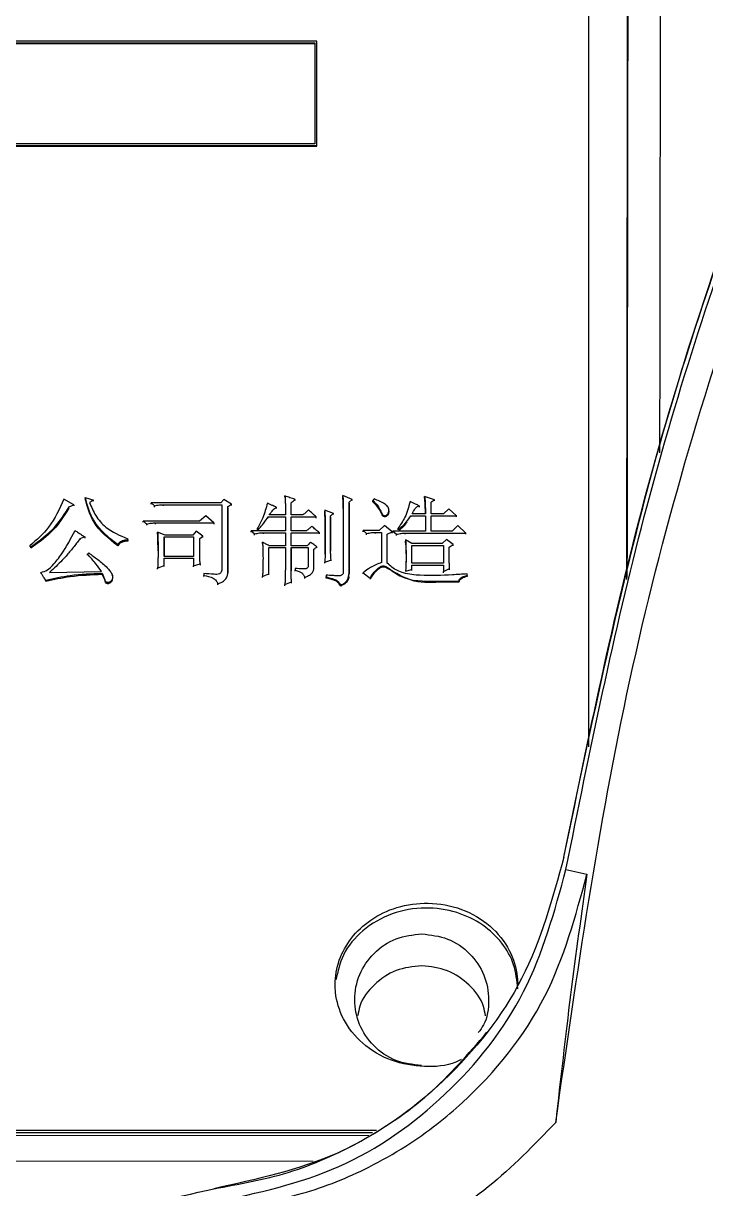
# Model space of a CAD drawing. Header units: millimetres. Extents: x 2180 to 4616, y 795 to 2518.
# Drawn here: x 2660.95 to 2677.77, y 2219.87 to 2248.6 of the extents above; entities that cross this region are included whole.
import ezdxf

# ---------------------------------------------------------------- set-up
doc = ezdxf.new("R2010")
doc.units = ezdxf.units.MM

msp = doc.modelspace()

# ---------------------------------------------------------------- linework, layer by layer
at = {"color": 7, "linetype": 'Continuous', "lineweight": 25}
for p, q in [((2668.184, 2248.164), (2646.051, 2248.164)), ((2646.101, 2248.124), (2668.134, 2248.124)), ((2646.101, 2248.101), (2668.134, 2248.101)), ((2668.134, 2248.124), (2668.134, 2248.101)), ((2668.184, 2248.142), (2668.184, 2248.164)), ((2668.184, 2245.572), (2668.184, 2248.142)), ((2646.051, 2245.592), (2668.184, 2245.592)), ((2646.051, 2245.571), (2668.184, 2245.572)), ((2668.134, 2245.634), (2646.101, 2245.634)), ((2668.184, 2245.572), (2668.184, 2245.592)), ((2662.194, 2236.733), (2661.945, 2236.873)), ((2662.475, 2236.911), (2662.475, 2236.881)), ((2665.893, 2236.864), (2665.818, 2236.78)), ((2666.077, 2236.743), (2665.893, 2236.864)), ((2667.397, 2236.918), (2667.397, 2236.948)), ((2667.646, 2236.834), (2667.646, 2236.864)), ((2669.052, 2236.864), (2668.825, 2236.958)), ((2668.825, 2236.928), (2668.825, 2236.958)), ((2668.976, 2236.799), (2669.052, 2236.864)), ((2669.052, 2236.834), (2669.052, 2236.864)), ((2669.593, 2236.874), (2669.561, 2236.836)), ((2671.086, 2236.855), (2670.837, 2236.939)), ((2670.837, 2236.909), (2670.837, 2236.939)), ((2662.075, 2236.648), (2662.075, 2236.677)), ((2662.194, 2236.733), (2662.194, 2236.704)), ((2662.681, 2236.816), (2662.681, 2236.845)), ((2664.098, 2236.78), (2664.184, 2236.705)), ((2665.818, 2236.78), (2664.098, 2236.78)), ((2664.098, 2236.75), (2664.098, 2236.78)), ((2664.184, 2236.676), (2664.184, 2236.705)), ((2664.401, 2236.733), (2665.839, 2236.733)), ((2664.401, 2236.704), (2664.401, 2236.733)), ((2665.839, 2236.733), (2665.839, 2235.12)), ((2665.991, 2235.073), (2665.991, 2236.687)), ((2665.991, 2236.657), (2665.991, 2236.687)), ((2665.991, 2236.657), (2665.991, 2235.046)), ((2666.077, 2236.713), (2666.077, 2236.743)), ((2667.192, 2236.638), (2667.192, 2236.668)), ((2667.408, 2236.621), (2667.408, 2236.481)), ((2667.408, 2236.621), (2667.408, 2236.592)), ((2667.549, 2236.481), (2667.549, 2236.78)), ((2667.549, 2236.75), (2667.549, 2236.78)), ((2668.598, 2236.518), (2668.381, 2236.602)), ((2668.381, 2236.602), (2668.381, 2236.573)), ((2668.836, 2236.668), (2668.836, 2235.083)), ((2668.836, 2236.668), (2668.836, 2236.639)), ((2668.976, 2235.045), (2668.976, 2236.799)), ((2668.976, 2236.769), (2668.976, 2236.799)), ((2668.976, 2236.769), (2668.976, 2235.018)), ((2669.561, 2236.806), (2669.561, 2236.836)), ((2669.96, 2236.604), (2669.96, 2236.613)), ((2669.96, 2236.584), (2669.96, 2236.595)), ((2670.707, 2236.705), (2670.707, 2236.676)), ((2670.999, 2236.509), (2670.999, 2236.799)), ((2670.999, 2236.769), (2670.999, 2236.799)), ((2671.086, 2236.825), (2671.086, 2236.855)), ((2671.432, 2236.631), (2671.302, 2236.509)), ((2671.627, 2236.462), (2671.432, 2236.631)), ((2665.288, 2236.331), (2663.903, 2236.331)), ((2663.903, 2236.302), (2663.903, 2236.331)), ((2665.45, 2236.462), (2665.288, 2236.331)), ((2665.645, 2236.284), (2665.45, 2236.462)), ((2666.986, 2236.434), (2667.408, 2236.434)), ((2667.408, 2236.481), (2667.008, 2236.481)), ((2667.408, 2236.434), (2667.408, 2236.088)), ((2667.841, 2236.481), (2667.549, 2236.481)), ((2667.549, 2236.434), (2668.165, 2236.434)), ((2667.549, 2236.088), (2667.549, 2236.434)), ((2667.549, 2236.405), (2667.549, 2236.434)), ((2668.165, 2236.405), (2668.165, 2236.434)), ((2668.522, 2235.59), (2668.522, 2236.462)), ((2668.522, 2236.433), (2668.522, 2236.462)), ((2668.522, 2236.433), (2668.522, 2235.59)), ((2668.598, 2236.489), (2668.598, 2236.518)), ((2670.502, 2236.462), (2670.859, 2236.462)), ((2670.502, 2236.433), (2670.502, 2236.462)), ((2670.859, 2236.509), (2670.534, 2236.509)), ((2670.859, 2236.462), (2670.859, 2236.078)), ((2671.302, 2236.509), (2670.999, 2236.509)), ((2670.999, 2236.462), (2671.627, 2236.462)), ((2670.999, 2236.078), (2670.999, 2236.462)), ((2670.999, 2236.433), (2670.999, 2236.462)), ((2671.627, 2236.433), (2671.627, 2236.462)), ((2663.99, 2236.227), (2663.99, 2236.256)), ((2664.206, 2236.284), (2665.645, 2236.284)), ((2664.206, 2236.255), (2664.206, 2236.284)), ((2664.444, 2235.984), (2664.26, 2236.059)), ((2664.26, 2236.031), (2664.26, 2236.059)), ((2665.212, 2236.078), (2665.125, 2235.984)), ((2665.374, 2235.956), (2665.212, 2236.078)), ((2665.645, 2236.284), (2665.645, 2236.255)), ((2667.408, 2236.088), (2666.564, 2236.088)), ((2666.564, 2236.059), (2666.564, 2236.088)), ((2666.651, 2235.984), (2666.651, 2236.013)), ((2666.716, 2236.144), (2666.748, 2236.125)), ((2666.716, 2236.144), (2666.716, 2236.115)), ((2666.748, 2236.097), (2666.748, 2236.125)), ((2666.867, 2236.041), (2667.408, 2236.041)), ((2666.867, 2236.012), (2666.867, 2236.041)), ((2667.408, 2236.041), (2667.408, 2235.722)), ((2667.927, 2236.088), (2667.549, 2236.088)), ((2667.549, 2236.041), (2668.252, 2236.041)), ((2667.549, 2235.722), (2667.549, 2236.041)), ((2667.549, 2236.012), (2667.549, 2236.041)), ((2668.252, 2236.012), (2668.252, 2236.041)), ((2669.323, 2236.097), (2669.409, 2236.022)), ((2669.723, 2236.097), (2669.323, 2236.097)), ((2669.409, 2235.994), (2669.409, 2236.022)), ((2669.625, 2236.05), (2669.777, 2236.05)), ((2669.625, 2236.022), (2669.625, 2236.05)), ((2669.853, 2236.219), (2669.723, 2236.097)), ((2669.777, 2236.05), (2669.777, 2235.309)), ((2670.037, 2236.06), (2669.853, 2236.219)), ((2669.918, 2236.003), (2670.037, 2236.06)), ((2669.918, 2235.29), (2669.918, 2236.003)), ((2669.918, 2235.975), (2669.918, 2236.003)), ((2670.037, 2236.031), (2670.037, 2236.06)), ((2670.058, 2236.078), (2670.145, 2236.003)), ((2670.859, 2236.078), (2670.058, 2236.078)), ((2670.058, 2236.05), (2670.058, 2236.078)), ((2670.145, 2235.975), (2670.145, 2236.003)), ((2670.177, 2236.144), (2670.22, 2236.134)), ((2670.177, 2236.144), (2670.177, 2236.115)), ((2670.22, 2236.106), (2670.22, 2236.134)), ((2670.361, 2236.031), (2671.854, 2236.031)), ((2670.361, 2236.003), (2670.361, 2236.031)), ((2671.519, 2236.078), (2670.999, 2236.078)), ((2671.659, 2236.219), (2671.519, 2236.078)), ((2671.854, 2236.031), (2671.659, 2236.219)), ((2671.854, 2236.003), (2671.854, 2236.031)), ((2661.112, 2235.722), (2661.134, 2235.694)), ((2662.464, 2235.938), (2662.345, 2235.891)), ((2662.345, 2235.891), (2662.345, 2235.863)), ((2662.464, 2235.938), (2662.464, 2235.909)), ((2663.276, 2235.75), (2663.276, 2235.722)), ((2663.525, 2235.863), (2663.525, 2235.891)), ((2663.525, 2235.863), (2663.525, 2235.891)), ((2663.525, 2235.863), (2663.525, 2235.834)), ((2664.422, 2235.938), (2665.147, 2235.938)), ((2664.422, 2235.459), (2664.422, 2235.938)), ((2664.422, 2235.909), (2664.422, 2235.938)), ((2664.422, 2235.909), (2664.422, 2235.459)), ((2665.125, 2235.984), (2664.444, 2235.984)), ((2665.147, 2235.938), (2665.147, 2235.459)), ((2665.299, 2235.9), (2665.374, 2235.956)), ((2665.299, 2235.506), (2665.299, 2235.9)), ((2665.299, 2235.872), (2665.299, 2235.9)), ((2665.374, 2235.928), (2665.374, 2235.956)), ((2666.845, 2235.778), (2666.845, 2235.806)), ((2667.408, 2235.722), (2667.008, 2235.722)), ((2667.949, 2235.722), (2667.549, 2235.722)), ((2670.523, 2235.778), (2670.372, 2235.863)), ((2670.372, 2235.863), (2670.372, 2235.834)), ((2670.375, 2235.74), (2670.372, 2235.834)), ((2671.27, 2235.778), (2670.523, 2235.778)), ((2670.523, 2235.731), (2671.302, 2235.731)), ((2670.523, 2235.29), (2670.523, 2235.731)), ((2670.523, 2235.703), (2670.523, 2235.731)), ((2671.378, 2235.872), (2671.27, 2235.778)), ((2671.302, 2235.731), (2671.302, 2235.29)), ((2671.54, 2235.75), (2671.378, 2235.872)), ((2671.443, 2235.684), (2671.54, 2235.75)), ((2671.54, 2235.722), (2671.54, 2235.75)), ((2661.134, 2235.666), (2661.134, 2235.694)), ((2662.562, 2235.543), (2662.529, 2235.515)), ((2662.529, 2235.488), (2662.529, 2235.515)), ((2665.147, 2235.459), (2664.422, 2235.459)), ((2666.997, 2235.675), (2667.408, 2235.675)), ((2666.997, 2235.026), (2666.997, 2235.675)), ((2666.997, 2235.647), (2666.997, 2235.675)), ((2667.408, 2235.675), (2667.408, 2235.168)), ((2667.549, 2235.675), (2667.97, 2235.675)), ((2667.549, 2235.102), (2667.549, 2235.675)), ((2667.549, 2235.647), (2667.549, 2235.675)), ((2667.549, 2235.646), (2667.549, 2235.101)), ((2667.97, 2235.675), (2667.97, 2235.243)), ((2668.111, 2235.186), (2668.111, 2235.637)), ((2668.111, 2235.61), (2668.111, 2235.637)), ((2668.187, 2235.666), (2668.187, 2235.694)), ((2668.392, 2235.515), (2668.381, 2235.318)), ((2664.26, 2235.167), (2664.422, 2235.233)), ((2664.26, 2235.14), (2664.26, 2235.167)), ((2664.422, 2235.412), (2665.147, 2235.412)), ((2664.422, 2235.233), (2664.422, 2235.412)), ((2664.422, 2235.385), (2664.422, 2235.412)), ((2664.422, 2235.206), (2664.422, 2235.233)), ((2665.147, 2235.412), (2665.147, 2235.224)), ((2665.147, 2235.224), (2665.309, 2235.271)), ((2665.147, 2235.197), (2665.147, 2235.224)), ((2665.309, 2235.271), (2665.309, 2235.244)), ((2667.646, 2235.158), (2667.646, 2235.12)), ((2668.111, 2235.159), (2668.111, 2235.186)), ((2668.381, 2235.291), (2668.381, 2235.318)), ((2668.533, 2235.347), (2668.533, 2235.374)), ((2671.302, 2235.29), (2670.523, 2235.29)), ((2670.523, 2235.243), (2671.302, 2235.243)), ((2670.523, 2235.139), (2670.523, 2235.243)), ((2670.523, 2235.216), (2670.523, 2235.243)), ((2671.302, 2235.243), (2671.302, 2235.083)), ((2671.302, 2235.083), (2671.454, 2235.158)), ((2671.454, 2235.131), (2671.454, 2235.158)), ((2661.383, 2235.064), (2661.383, 2235.037)), ((2661.502, 2234.866), (2661.502, 2234.84)), ((2661.599, 2235.064), (2662.875, 2235.083)), ((2662.897, 2235.036), (2662.897, 2235.009)), ((2663.141, 2234.987), (2663.141, 2234.996)), ((2665.396, 2235.036), (2665.396, 2234.989)), ((2665.396, 2234.962), (2665.396, 2234.989)), ((2665.991, 2235.047), (2665.991, 2235.073)), ((2666.845, 2234.934), (2666.845, 2234.96)), ((2666.997, 2235), (2666.997, 2235.026)), ((2667.646, 2235.094), (2667.646, 2235.12)), ((2667.884, 2234.915), (2667.884, 2234.942)), ((2668.414, 2234.998), (2668.414, 2234.951)), ((2668.414, 2234.924), (2668.414, 2234.951)), ((2668.974, 2234.951), (2668.974, 2234.978)), ((2668.976, 2235.018), (2668.976, 2235.045)), ((2669.323, 2235.055), (2669.496, 2234.923)), ((2669.323, 2235.028), (2669.323, 2235.055)), ((2669.496, 2234.923), (2669.496, 2234.896)), ((2670.372, 2235.092), (2670.523, 2235.139)), ((2670.523, 2235.112), (2670.523, 2235.139)), ((2671.302, 2235.056), (2671.302, 2235.083)), ((2671.886, 2234.989), (2671.886, 2235.026)), ((2671.886, 2235), (2671.886, 2235.026)), ((2671.886, 2234.989), (2671.886, 2234.962)), ((2665.742, 2234.755), (2665.742, 2234.782)), ((2667.397, 2234.736), (2667.397, 2234.763)), ((2667.559, 2234.802), (2667.559, 2234.829)), ((2668.771, 2234.726), (2668.771, 2234.753)), ((2671.681, 2234.821), (2671.681, 2234.848)), ((2674.272, 2228.044), (2674.272, 2228.044)), ((2674.323, 2227.74), (2674.84, 2227.62)), ((2632.724, 2221.231), (2669.461, 2221.179)), ((2633.884, 2221.311), (2669.653, 2221.312)), ((2669.554, 2221.243), (2633.884, 2221.243)), ((2668.094, 2220.538), (2632.711, 2220.587)), ((2665.646, 2219.869), (2665.646, 2219.869))]:
    msp.add_line(p, q, dxfattribs=at)
at = {"color": 7, "linetype": 'Continuous', "lineweight": 25, "flags": 128}
for points in [[(2662.475, 2236.911), (2662.578, 2236.878), (2662.681, 2236.845)], [(2662.075, 2236.677), (2662.12, 2236.698), (2662.157, 2236.716), (2662.194, 2236.733)], [(2669.958, 2236.583), (2669.961, 2236.567), (2669.953, 2236.519), (2669.927, 2236.474), (2669.888, 2236.439), (2669.87, 2236.432), (2669.85, 2236.432), (2669.83, 2236.439), (2669.807, 2236.457), (2669.79, 2236.481), (2669.732, 2236.606), (2669.655, 2236.711), (2669.561, 2236.806), (2669.561, 2236.806)], [(2666.986, 2236.405), (2666.986, 2236.412), (2666.986, 2236.42), (2666.986, 2236.434)], [(2669.323, 2236.068), (2669.323, 2236.083), (2669.323, 2236.097)], [(2661.112, 2235.722), (2661.112, 2235.711), (2661.112, 2235.702), (2661.112, 2235.694)], [(2668.381, 2235.318), (2668.428, 2235.335), (2668.475, 2235.353), (2668.533, 2235.374)], [(2663.145, 2234.94), (2663.147, 2234.928), (2663.138, 2234.87), (2663.117, 2234.83), (2663.081, 2234.8), (2663.043, 2234.786), (2663.021, 2234.786), (2663.004, 2234.791), (2662.99, 2234.802), (2662.975, 2234.823), (2662.955, 2234.879), (2662.935, 2234.93), (2662.897, 2235.008), (2662.897, 2235.008)], [(2666.845, 2234.96), (2666.921, 2234.993), (2666.997, 2235.026)], [(2667.397, 2234.763), (2667.478, 2234.796), (2667.559, 2234.829)]]:
    msp.add_lwpolyline(points, dxfattribs=at)
at = {"color": 7, "linetype": 'Continuous', "lineweight": 25}
for points in [[(2674.069, 2221.501), (2674.593, 2225.153), (2675.641, 2232.456), (2678.761, 2243.099), (2682.969, 2253.342), (2688.324, 2263.043), (2694.729, 2272.082), (2702.11, 2280.344), (2710.372, 2287.725), (2719.412, 2294.13), (2729.112, 2299.485), (2739.355, 2303.693), (2749.998, 2306.813), (2757.302, 2307.861), (2760.953, 2308.385)], [(2674.272, 2228.044), (2674.958, 2231.338), (2676.331, 2237.926), (2679.652, 2247.479), (2683.856, 2256.662), (2688.991, 2265.365), (2694.981, 2273.502), (2701.768, 2280.986), (2709.282, 2287.742), (2717.444, 2293.696), (2726.169, 2298.795), (2735.37, 2302.959), (2744.936, 2306.239), (2751.531, 2307.584), (2754.828, 2308.256)], [(2674.323, 2227.74), (2674.911, 2230.653), (2676.087, 2236.481), (2678.839, 2244.975), (2682.287, 2253.204), (2686.487, 2261.075), (2691.332, 2268.576), (2695.106, 2273.169), (2696.994, 2275.466)], [(2674.272, 2228.044), (2673.99, 2227.016), (2673.425, 2224.96), (2671.408, 2222.427), (2668.77, 2220.549), (2666.687, 2220.096), (2665.646, 2219.869)]]:
    msp.add_open_spline(points, degree=3, dxfattribs=at)
for points, knots in [([(2674.884, 2230.759), (2674.884, 2232.015), (2674.884, 2235.839), (2674.884, 2240.766), (2674.884, 2246.804), (2674.884, 2251.466), (2674.884, 2257.038), (2674.884, 2261.277), (2674.883, 2266.255), (2674.883, 2270.9), (2674.883, 2275.047), (2674.883, 2278.784), (2674.883, 2281.44), (2674.883, 2284.311), (2674.883, 2286.233), (2674.883, 2288.334), (2674.883, 2289.136), (2674.883, 2289.697)], [0, 0, 0, 0, 0.041991, 0.127821, 0.170695, 0.256527, 0.299401, 0.385233, 0.428107, 0.513939, 0.599771, 0.642645, 0.728477, 0.77135, 0.857181, 0.900055, 1, 1, 1, 1]), ([(2676.696, 2288.711), (2676.696, 2288.645), (2676.696, 2288.514), (2676.695, 2287.464), (2676.693, 2286.09), (2676.692, 2284.671), (2676.69, 2283.461), (2676.689, 2282.104), (2676.687, 2280.606), (2676.685, 2278.971), (2676.682, 2276.665), (2676.678, 2273.427), (2676.672, 2268.923), (2676.665, 2263.618), (2676.657, 2257.477), (2676.647, 2250.461), (2676.638, 2243.916), (2676.632, 2239.578), (2676.63, 2238.014)], [0, 0, 0, 0, 0.077148, 0.153713, 0.229695, 0.267477, 0.305113, 0.342602, 0.379946, 0.417144, 0.454196, 0.525129, 0.600563, 0.680497, 0.764931, 0.853864, 0.947295, 1, 1, 1, 1]), ([(2675.894, 2287.805), (2675.894, 2287.544), (2675.894, 2287.009), (2675.892, 2284.983), (2675.888, 2282.128), (2675.884, 2278.459), (2675.878, 2273.788), (2675.87, 2268.071), (2675.861, 2261.295), (2675.852, 2254.158), (2675.842, 2246.941), (2675.834, 2240.737), (2675.828, 2236.608), (2675.826, 2234.939)], [0, 0, 0, 0, 0.094145, 0.193435, 0.281386, 0.373015, 0.468324, 0.567312, 0.66998, 0.77633, 0.858534, 0.942811, 1, 1, 1, 1]), ([(2675.882, 2287.366), (2675.882, 2287.342), (2675.882, 2287.305), (2675.882, 2287.228), (2675.882, 2287.132), (2675.882, 2287.002), (2675.882, 2286.872), (2675.882, 2286.736), (2675.882, 2286.554), (2675.881, 2286.247), (2675.881, 2285.916), (2675.881, 2285.62), (2675.88, 2285.433), (2675.88, 2285.226), (2675.88, 2284.997), (2675.88, 2284.744), (2675.879, 2283.916), (2675.877, 2282.368), (2675.874, 2279.859), (2675.871, 2277.366), (2675.868, 2275.073), (2675.865, 2273.121), (2675.863, 2271.616), (2675.862, 2270.678), (2675.861, 2270.223), (2675.861, 2270.09), (2675.861, 2270.047), (2675.861, 2270.032), (2675.861, 2270.027), (2675.861, 2270.025), (2675.861, 2270.024), (2675.861, 2270.023), (2675.861, 2270.023), (2675.861, 2270.023), (2675.861, 2270.023), (2675.861, 2270.023), (2675.861, 2269.802), (2675.86, 2269.233), (2675.859, 2268.15), (2675.857, 2266.78), (2675.855, 2265.434), (2675.854, 2264.406), (2675.853, 2263.604), (2675.852, 2262.725), (2675.85, 2261.635), (2675.849, 2260.509), (2675.847, 2259.55), (2675.846, 2258.59), (2675.845, 2257.53), (2675.843, 2256.267), (2675.842, 2255.141), (2675.84, 2254.089), (2675.839, 2253.045), (2675.837, 2251.983), (2675.836, 2250.866), (2675.834, 2249.653), (2675.832, 2248.085), (2675.83, 2246.369), (2675.828, 2244.7), (2675.826, 2243.304), (2675.824, 2242.027), (2675.822, 2240.235), (2675.819, 2238.603), (2675.818, 2237.199), (2675.817, 2236.603), (2675.816, 2236.005), (2675.816, 2235.603), (2675.815, 2235.38), (2675.815, 2235.3), (2675.815, 2235.13), (2675.815, 2234.981), (2675.815, 2234.888)], [0, 0, 0, 0, 0.012731, 0.019932, 0.032651, 0.047597, 0.059828, 0.067378, 0.080831, 0.100684, 0.128346, 0.136881, 0.145952, 0.155559, 0.165701, 0.176379, 0.187593, 0.265595, 0.333484, 0.391258, 0.438913, 0.476448, 0.50386, 0.521149, 0.525997, 0.527472, 0.528021, 0.5282, 0.528267, 0.528294, 0.528305, 0.52831, 0.528312, 0.528313, 0.528313, 0.528314, 0.528314, 0.539711, 0.557422, 0.582649, 0.606451, 0.62101, 0.630079, 0.642964, 0.660519, 0.678211, 0.691797, 0.70145, 0.718725, 0.736001, 0.753277, 0.764234, 0.777989, 0.794543, 0.80571, 0.821168, 0.840916, 0.864954, 0.885085, 0.902226, 0.915656, 0.931077, 0.966336, 0.973263, 0.980189, 0.987116, 0.994043, 0.994137, 0.994848, 0.996798, 1, 1, 1, 1]), ([(2674.272, 2228.044), (2674.878, 2231), (2676.078, 2236.849), (2678.845, 2245.273), (2682.206, 2253.258), (2686.616, 2261.516), (2691.3, 2268.812), (2695.102, 2273.221), (2696.516, 2274.861)], [0, 0, 0, 0, 0.1724649, 0.3411658, 0.5061024, 0.6672745, 0.8762679, 1, 1, 1, 1]), ([(2668.134, 2248.124), (2668.134, 2247.868), (2668.134, 2247.357), (2668.134, 2246.528), (2668.134, 2245.951), (2668.134, 2245.634)], [0, 0, 0, 0, 0.309921, 0.619843, 1, 1, 1, 1]), ([(2668.134, 2248.101), (2668.134, 2247.895), (2668.134, 2247.484), (2668.134, 2246.663), (2668.134, 2246.044), (2668.134, 2245.634)], [0, 0, 0, 0, 0.252132, 0.504264, 1, 1, 1, 1]), ([(2668.184, 2245.592), (2668.184, 2245.852), (2668.184, 2246.37), (2668.184, 2247.228), (2668.184, 2247.824), (2668.184, 2248.164)], [0, 0, 0, 0, 0.3000816, 0.6001632, 1, 1, 1, 1]), ([(2661.945, 2236.873), (2661.839, 2236.629), (2661.646, 2236.188), (2661.277, 2235.866), (2661.112, 2235.722)], [0, 0, 0, 0, 0.552865, 1, 1, 1, 1]), ([(2663.276, 2235.75), (2663.053, 2235.928), (2662.661, 2236.241), (2662.531, 2236.709), (2662.475, 2236.911)], [0, 0, 0, 0, 0.567651, 1, 1, 1, 1]), ([(2663.276, 2235.721), (2663.053, 2235.899), (2662.661, 2236.212), (2662.531, 2236.679), (2662.475, 2236.881)], [0, 0, 0, 0, 0.5677675, 1, 1, 1, 1]), ([(2667.397, 2236.948), (2667.4, 2236.909), (2667.406, 2236.836), (2667.408, 2236.727), (2667.408, 2236.656), (2667.408, 2236.621)], [0, 0, 0, 0, 0.356505, 0.678169, 1, 1, 1, 1]), ([(2667.646, 2236.864), (2667.604, 2236.878), (2667.521, 2236.906), (2667.439, 2236.934), (2667.397, 2236.948)], [0, 0, 0, 0, 0.499999, 1, 1, 1, 1]), ([(2667.549, 2236.78), (2667.565, 2236.794), (2667.597, 2236.822), (2667.63, 2236.85), (2667.646, 2236.864)], [0, 0, 0, 0, 0.500001, 1, 1, 1, 1]), ([(2668.825, 2236.958), (2668.827, 2236.925), (2668.831, 2236.861), (2668.835, 2236.764), (2668.835, 2236.7), (2668.836, 2236.668)], [0, 0, 0, 0, 0.335205, 0.667529, 1, 1, 1, 1]), ([(2668.836, 2236.638), (2668.835, 2236.671), (2668.835, 2236.735), (2668.831, 2236.832), (2668.827, 2236.895), (2668.825, 2236.927)], [0, 0, 0, 0, 0.335659, 0.667726, 1, 1, 1, 1]), ([(2669.561, 2236.836), (2669.598, 2236.801), (2669.694, 2236.71), (2669.755, 2236.582), (2669.798, 2236.495), (2669.817, 2236.476), (2669.836, 2236.464), (2669.858, 2236.46), (2669.878, 2236.463), (2669.903, 2236.477), (2669.932, 2236.506), (2669.957, 2236.549), (2669.964, 2236.601), (2669.954, 2236.651), (2669.918, 2236.706), (2669.843, 2236.765), (2669.729, 2236.823), (2669.639, 2236.856), (2669.593, 2236.874)], [0, 0, 0, 0, 0.132576, 0.339199, 0.368942, 0.383766, 0.408891, 0.423884, 0.438973, 0.459319, 0.498147, 0.542368, 0.587069, 0.63299, 0.675109, 0.75468, 0.876186, 1, 1, 1, 1]), ([(2670.837, 2236.939), (2670.837, 2236.936), (2670.838, 2236.931), (2670.839, 2236.923), (2670.84, 2236.915), (2670.841, 2236.908), (2670.842, 2236.901), (2670.843, 2236.894), (2670.844, 2236.887), (2670.845, 2236.878), (2670.848, 2236.849), (2670.852, 2236.798), (2670.854, 2236.749), (2670.855, 2236.72), (2670.855, 2236.712), (2670.856, 2236.706), (2670.856, 2236.699), (2670.856, 2236.693), (2670.856, 2236.685), (2670.856, 2236.679), (2670.856, 2236.673), (2670.857, 2236.667), (2670.857, 2236.659), (2670.857, 2236.652), (2670.857, 2236.646), (2670.857, 2236.64), (2670.857, 2236.634), (2670.857, 2236.626), (2670.857, 2236.62), (2670.858, 2236.612), (2670.858, 2236.606), (2670.858, 2236.599), (2670.858, 2236.593), (2670.858, 2236.585), (2670.858, 2236.579), (2670.858, 2236.571), (2670.858, 2236.565), (2670.858, 2236.558), (2670.858, 2236.552), (2670.858, 2236.544), (2670.858, 2236.538), (2670.858, 2236.53), (2670.859, 2236.524), (2670.859, 2236.517), (2670.859, 2236.512), (2670.859, 2236.509)], [0, 0, 0, 0, 0.019051, 0.038103, 0.057154, 0.076206, 0.085731, 0.104783, 0.123834, 0.13336, 0.171464, 0.32391, 0.492832, 0.513945, 0.524502, 0.545616, 0.556172, 0.577286, 0.587843, 0.608956, 0.619513, 0.63007, 0.651184, 0.672297, 0.682854, 0.693411, 0.714524, 0.725081, 0.746195, 0.756752, 0.777865, 0.788422, 0.809536, 0.820093, 0.841206, 0.851763, 0.872877, 0.883433, 0.904547, 0.915104, 0.936217, 0.946774, 0.967888, 0.978445, 1, 1, 1, 1]), ([(2670.858, 2236.509), (2670.858, 2236.543), (2670.857, 2236.621), (2670.854, 2236.754), (2670.843, 2236.853), (2670.837, 2236.909)], [0, 0, 0, 0, 0.254107, 0.581877, 1, 1, 1, 1]), ([(2661.134, 2235.694), (2661.348, 2235.848), (2661.726, 2236.122), (2661.969, 2236.509), (2662.075, 2236.677)], [0, 0, 0, 0, 0.565351, 1, 1, 1, 1]), ([(2662.075, 2236.648), (2661.937, 2236.434), (2661.688, 2236.049), (2661.305, 2235.784), (2661.134, 2235.665)], [0, 0, 0, 0, 0.5536896, 1, 1, 1, 1]), ([(2662.681, 2236.845), (2662.666, 2236.837), (2662.643, 2236.824), (2662.611, 2236.805), (2662.592, 2236.795), (2662.583, 2236.789)], [0, 0, 0, 0, 0.4397373, 0.7198705, 1, 1, 1, 1]), ([(2662.583, 2236.789), (2662.628, 2236.678), (2662.719, 2236.451), (2663.023, 2236.105), (2663.333, 2235.973), (2663.525, 2235.891)], [0, 0, 0, 0, 0.271527, 0.550151, 1, 1, 1, 1]), ([(2664.184, 2236.705), (2664.224, 2236.715), (2664.295, 2236.731), (2664.368, 2236.733), (2664.401, 2236.733)], [0, 0, 0, 0, 0.558835, 1, 1, 1, 1]), ([(2665.991, 2236.687), (2666.005, 2236.696), (2666.034, 2236.715), (2666.063, 2236.733), (2666.077, 2236.743)], [0, 0, 0, 0, 0.4999996, 1, 1, 1, 1]), ([(2666.964, 2236.771), (2666.931, 2236.65), (2666.871, 2236.432), (2666.763, 2236.232), (2666.716, 2236.144)], [0, 0, 0, 0, 0.557381, 1, 1, 1, 1]), ([(2667.192, 2236.668), (2667.161, 2236.682), (2667.108, 2236.706), (2667.032, 2236.74), (2666.987, 2236.76), (2666.964, 2236.771)], [0, 0, 0, 0, 0.401772, 0.700886, 1, 1, 1, 1]), ([(2667.008, 2236.481), (2667.025, 2236.505), (2667.053, 2236.545), (2667.097, 2236.597), (2667.138, 2236.639), (2667.174, 2236.658), (2667.192, 2236.668)], [0, 0, 0, 0, 0.335639, 0.554348, 0.775254, 1, 1, 1, 1]), ([(2667.981, 2236.602), (2667.958, 2236.582), (2667.911, 2236.542), (2667.864, 2236.501), (2667.841, 2236.481)], [0, 0, 0, 0, 0.5, 1, 1, 1, 1]), ([(2668.165, 2236.434), (2668.134, 2236.462), (2668.073, 2236.518), (2668.012, 2236.574), (2667.981, 2236.602)], [0, 0, 0, 0, 0.5, 1, 1, 1, 1]), ([(2668.381, 2236.602), (2668.382, 2236.592), (2668.382, 2236.576), (2668.383, 2236.555), (2668.383, 2236.54), (2668.383, 2236.524), (2668.384, 2236.508), (2668.384, 2236.493), (2668.384, 2236.477), (2668.385, 2236.461), (2668.385, 2236.446), (2668.385, 2236.43), (2668.386, 2236.409), (2668.386, 2236.388), (2668.387, 2236.367), (2668.387, 2236.351), (2668.387, 2236.336), (2668.388, 2236.32), (2668.388, 2236.299), (2668.388, 2236.278), (2668.389, 2236.257), (2668.389, 2236.236), (2668.389, 2236.2), (2668.39, 2236.126), (2668.391, 2236.053), (2668.391, 2235.99), (2668.391, 2235.964), (2668.391, 2235.943), (2668.392, 2235.927), (2668.392, 2235.912), (2668.392, 2235.896), (2668.392, 2235.88), (2668.392, 2235.864), (2668.392, 2235.849), (2668.392, 2235.833), (2668.392, 2235.817), (2668.392, 2235.801), (2668.392, 2235.78), (2668.392, 2235.759), (2668.392, 2235.738), (2668.392, 2235.723), (2668.392, 2235.707), (2668.392, 2235.691), (2668.392, 2235.675), (2668.392, 2235.66), (2668.392, 2235.647), (2668.392, 2235.636), (2668.392, 2235.628), (2668.392, 2235.62), (2668.392, 2235.613), (2668.392, 2235.605), (2668.392, 2235.597), (2668.392, 2235.589), (2668.392, 2235.581), (2668.392, 2235.573), (2668.392, 2235.563), (2668.392, 2235.552), (2668.392, 2235.542), (2668.392, 2235.534), (2668.392, 2235.525), (2668.392, 2235.519), (2668.392, 2235.515)], [0, 0, 0, 0, 0.028913, 0.04337, 0.057826, 0.072283, 0.08674, 0.101196, 0.115653, 0.13011, 0.144566, 0.159023, 0.173479, 0.202393, 0.216849, 0.231306, 0.245763, 0.260219, 0.274676, 0.303589, 0.318046, 0.332502, 0.361416, 0.419242, 0.534896, 0.563809, 0.592722, 0.607179, 0.621635, 0.636092, 0.650548, 0.665005, 0.679462, 0.693918, 0.708375, 0.722832, 0.737288, 0.751745, 0.780658, 0.795115, 0.809571, 0.824028, 0.838485, 0.852941, 0.867398, 0.881854, 0.889083, 0.896311, 0.903539, 0.910768, 0.917996, 0.925224, 0.932453, 0.939681, 0.946909, 0.954138, 0.968594, 0.975822, 0.983051, 0.990279, 1, 1, 1, 1]), ([(2670.48, 2236.808), (2670.446, 2236.676), (2670.383, 2236.438), (2670.241, 2236.234), (2670.177, 2236.144)], [0, 0, 0, 0, 0.555082, 1, 1, 1, 1]), ([(2670.707, 2236.705), (2670.677, 2236.719), (2670.624, 2236.743), (2670.548, 2236.777), (2670.503, 2236.798), (2670.48, 2236.808)], [0, 0, 0, 0, 0.40179, 0.700895, 1, 1, 1, 1]), ([(2670.534, 2236.509), (2670.556, 2236.553), (2670.587, 2236.614), (2670.647, 2236.685), (2670.687, 2236.698), (2670.707, 2236.705)], [0, 0, 0, 0, 0.55151, 0.77279, 1, 1, 1, 1]), ([(2670.999, 2236.799), (2671.014, 2236.808), (2671.043, 2236.827), (2671.071, 2236.846), (2671.086, 2236.855)], [0, 0, 0, 0, 0.499999, 1, 1, 1, 1]), ([(2663.903, 2236.331), (2663.915, 2236.32), (2663.936, 2236.303), (2663.965, 2236.278), (2663.981, 2236.263), (2663.99, 2236.256)], [0, 0, 0, 0, 0.428348, 0.714171, 1, 1, 1, 1]), ([(2666.748, 2236.125), (2666.77, 2236.15), (2666.813, 2236.201), (2666.894, 2236.303), (2666.949, 2236.382), (2666.986, 2236.434)], [0, 0, 0, 0, 0.254915, 0.509864, 1, 1, 1, 1]), ([(2668.392, 2235.515), (2668.392, 2235.589), (2668.392, 2235.804), (2668.391, 2236.156), (2668.385, 2236.434), (2668.381, 2236.573)], [0, 0, 0, 0, 0.211658, 0.605797, 1, 1, 1, 1]), ([(2668.522, 2236.462), (2668.528, 2236.467), (2668.544, 2236.479), (2668.569, 2236.497), (2668.588, 2236.511), (2668.598, 2236.518)], [0, 0, 0, 0, 0.25, 0.624999, 1, 1, 1, 1]), ([(2670.22, 2236.134), (2670.28, 2236.191), (2670.386, 2236.291), (2670.466, 2236.41), (2670.502, 2236.462)], [0, 0, 0, 0, 0.563281, 1, 1, 1, 1]), ([(2670.402, 2236.301), (2670.388, 2236.28), (2670.336, 2236.208), (2670.269, 2236.149), (2670.22, 2236.105)], [0, 0, 0, 0, 0.281385, 1, 1, 1, 1]), ([(2661.383, 2235.064), (2661.44, 2235.08), (2661.553, 2235.111), (2661.718, 2235.284), (2661.964, 2235.595), (2662.123, 2235.898), (2662.226, 2236.097)], [0, 0, 0, 0, 0.124706, 0.247159, 0.50724, 1, 1, 1, 1]), ([(2662.226, 2236.097), (2662.254, 2236.078), (2662.307, 2236.043), (2662.387, 2235.99), (2662.439, 2235.955), (2662.464, 2235.938)], [0, 0, 0, 0, 0.347779, 0.673889, 1, 1, 1, 1]), ([(2663.99, 2236.256), (2664.029, 2236.266), (2664.101, 2236.282), (2664.174, 2236.284), (2664.206, 2236.284)], [0, 0, 0, 0, 0.558839, 1, 1, 1, 1]), ([(2664.26, 2236.059), (2664.261, 2236.028), (2664.263, 2235.981), (2664.266, 2235.925), (2664.267, 2235.9), (2664.267, 2235.888), (2664.267, 2235.882), (2664.267, 2235.876), (2664.268, 2235.868), (2664.268, 2235.858), (2664.268, 2235.847), (2664.269, 2235.823), (2664.27, 2235.772), (2664.272, 2235.693), (2664.272, 2235.598), (2664.271, 2235.531), (2664.27, 2235.491), (2664.27, 2235.479), (2664.27, 2235.468), (2664.27, 2235.456), (2664.269, 2235.44), (2664.269, 2235.424), (2664.268, 2235.408), (2664.268, 2235.385), (2664.267, 2235.357), (2664.266, 2235.329), (2664.265, 2235.313), (2664.265, 2235.302), (2664.264, 2235.286), (2664.264, 2235.27), (2664.263, 2235.254), (2664.263, 2235.242), (2664.262, 2235.23), (2664.262, 2235.219), (2664.261, 2235.204), (2664.261, 2235.187), (2664.26, 2235.174), (2664.26, 2235.167)], [0, 0, 0, 0, 0.106229, 0.159343, 0.1859, 0.19254, 0.199179, 0.205818, 0.212458, 0.225736, 0.239015, 0.252293, 0.305408, 0.411639, 0.51787, 0.6241, 0.637379, 0.650658, 0.663936, 0.677215, 0.690493, 0.717051, 0.730329, 0.743608, 0.796722, 0.823279, 0.836558, 0.849837, 0.863115, 0.889672, 0.902951, 0.91623, 0.929508, 0.942787, 0.956065, 0.978033, 1, 1, 1, 1]), ([(2664.271, 2235.592), (2664.271, 2235.597), (2664.271, 2235.634), (2664.27, 2235.703), (2664.267, 2235.844), (2664.263, 2235.953), (2664.26, 2236.031)], [0, 0, 0, 0, 0.0372504, 0.252924, 0.4685964, 1, 1, 1, 1]), ([(2666.564, 2236.088), (2666.579, 2236.075), (2666.607, 2236.05), (2666.636, 2236.025), (2666.651, 2236.013)], [0, 0, 0, 0, 0.5, 1, 1, 1, 1]), ([(2666.651, 2236.013), (2666.69, 2236.022), (2666.762, 2236.039), (2666.835, 2236.04), (2666.867, 2236.041)], [0, 0, 0, 0, 0.558835, 1, 1, 1, 1]), ([(2668.057, 2236.2), (2668.035, 2236.181), (2667.992, 2236.144), (2667.949, 2236.106), (2667.927, 2236.088)], [0, 0, 0, 0, 0.5, 1, 1, 1, 1]), ([(2668.252, 2236.041), (2668.219, 2236.067), (2668.154, 2236.12), (2668.089, 2236.174), (2668.057, 2236.2)], [0, 0, 0, 0, 0.5, 1, 1, 1, 1]), ([(2669.409, 2236.022), (2669.449, 2236.031), (2669.52, 2236.048), (2669.593, 2236.049), (2669.625, 2236.05)], [0, 0, 0, 0, 0.558835, 1, 1, 1, 1]), ([(2670.145, 2236.003), (2670.184, 2236.013), (2670.256, 2236.029), (2670.329, 2236.031), (2670.361, 2236.031)], [0, 0, 0, 0, 0.558835, 1, 1, 1, 1]), ([(2662.345, 2235.891), (2662.29, 2235.819), (2662.18, 2235.674), (2662.033, 2235.5), (2661.845, 2235.292), (2661.705, 2235.162), (2661.599, 2235.064)], [0, 0, 0, 0, 0.2451247, 0.4903068, 0.6128774, 1, 1, 1, 1]), ([(2663.525, 2235.863), (2663.491, 2235.861), (2663.436, 2235.858), (2663.365, 2235.832), (2663.313, 2235.798), (2663.288, 2235.766), (2663.276, 2235.75)], [0, 0, 0, 0, 0.347684, 0.57015, 0.787843, 1, 1, 1, 1]), ([(2663.525, 2235.834), (2663.491, 2235.832), (2663.436, 2235.829), (2663.365, 2235.803), (2663.313, 2235.769), (2663.288, 2235.737), (2663.276, 2235.721)], [0, 0, 0, 0, 0.347782, 0.570278, 0.787942, 1, 1, 1, 1]), ([(2666.845, 2235.806), (2666.846, 2235.802), (2666.846, 2235.793), (2666.846, 2235.782), (2666.847, 2235.774), (2666.847, 2235.765), (2666.848, 2235.756), (2666.848, 2235.747), (2666.848, 2235.739), (2666.849, 2235.73), (2666.849, 2235.721), (2666.849, 2235.712), (2666.85, 2235.704), (2666.85, 2235.695), (2666.85, 2235.686), (2666.851, 2235.677), (2666.851, 2235.669), (2666.851, 2235.66), (2666.852, 2235.651), (2666.852, 2235.642), (2666.852, 2235.634), (2666.853, 2235.625), (2666.853, 2235.616), (2666.853, 2235.607), (2666.853, 2235.596), (2666.854, 2235.583), (2666.855, 2235.557), (2666.857, 2235.465), (2666.857, 2235.36), (2666.855, 2235.264), (2666.855, 2235.233), (2666.854, 2235.211), (2666.854, 2235.194), (2666.853, 2235.176), (2666.853, 2235.159), (2666.852, 2235.141), (2666.851, 2235.123), (2666.851, 2235.11), (2666.851, 2235.099), (2666.85, 2235.091), (2666.85, 2235.082), (2666.85, 2235.073), (2666.849, 2235.062), (2666.849, 2235.053), (2666.849, 2235.042), (2666.848, 2235.034), (2666.848, 2235.023), (2666.848, 2235.014), (2666.847, 2235.005), (2666.847, 2234.996), (2666.847, 2234.988), (2666.846, 2234.979), (2666.846, 2234.971), (2666.846, 2234.964), (2666.845, 2234.96)], [0, 0, 0, 0, 0.0155282, 0.0310565, 0.0388207, 0.0465848, 0.0621132, 0.0698773, 0.0776415, 0.0931698, 0.1009339, 0.1086981, 0.1242264, 0.1319906, 0.1397547, 0.155283, 0.1630472, 0.1708114, 0.1863397, 0.1941038, 0.201868, 0.2173963, 0.2251605, 0.2329246, 0.2484529, 0.2639813, 0.2795096, 0.3416232, 0.5901063, 0.6522198, 0.6832764, 0.6988047, 0.7298614, 0.7453897, 0.7609181, 0.7919748, 0.8075031, 0.8230314, 0.8385597, 0.8463239, 0.854088, 0.8696163, 0.8773805, 0.8929088, 0.900673, 0.9162013, 0.9239654, 0.9394937, 0.9472579, 0.9550221, 0.9705504, 0.9783145, 0.9860787, 1, 1, 1, 1]), ([(2667.008, 2235.722), (2666.981, 2235.736), (2666.927, 2235.764), (2666.872, 2235.792), (2666.845, 2235.806)], [0, 0, 0, 0, 0.5, 1, 1, 1, 1]), ([(2668.025, 2235.806), (2668.012, 2235.792), (2667.987, 2235.764), (2667.961, 2235.736), (2667.949, 2235.722)], [0, 0, 0, 0, 0.5000001, 1, 1, 1, 1]), ([(2668.187, 2235.694), (2668.16, 2235.712), (2668.106, 2235.75), (2668.052, 2235.788), (2668.025, 2235.806)], [0, 0, 0, 0, 0.499999, 1, 1, 1, 1]), ([(2670.372, 2235.863), (2670.376, 2235.77), (2670.382, 2235.631), (2670.384, 2235.374), (2670.377, 2235.21), (2670.372, 2235.092)], [0, 0, 0, 0, 0.360824, 0.541241, 1, 1, 1, 1]), ([(2670.375, 2235.743), (2670.378, 2235.657), (2670.382, 2235.522), (2670.381, 2235.357), (2670.378, 2235.244), (2670.376, 2235.202), (2670.376, 2235.176)], [0, 0, 0, 0, 0.458446, 0.721932, 0.829459, 1, 1, 1, 1]), ([(2662.875, 2235.083), (2662.831, 2235.148), (2662.757, 2235.256), (2662.637, 2235.397), (2662.565, 2235.476), (2662.529, 2235.515)], [0, 0, 0, 0, 0.425603, 0.712586, 1, 1, 1, 1]), ([(2662.562, 2235.543), (2662.637, 2235.489), (2662.795, 2235.375), (2662.973, 2235.23), (2663.087, 2235.103), (2663.135, 2235.028), (2663.151, 2234.955), (2663.143, 2234.901), (2663.119, 2234.855), (2663.085, 2234.826), (2663.049, 2234.813), (2663.022, 2234.812), (2663.003, 2234.817), (2662.987, 2234.83), (2662.968, 2234.86), (2662.956, 2234.905), (2662.931, 2234.968), (2662.91, 2235.01), (2662.897, 2235.036)], [0, 0, 0, 0, 0.208327, 0.438591, 0.516152, 0.594124, 0.638952, 0.683964, 0.718603, 0.753477, 0.783861, 0.800038, 0.813271, 0.826563, 0.846381, 0.891589, 0.934119, 1, 1, 1, 1]), ([(2665.309, 2235.271), (2665.307, 2235.303), (2665.302, 2235.359), (2665.3, 2235.437), (2665.299, 2235.483), (2665.299, 2235.506)], [0, 0, 0, 0, 0.415965, 0.707929, 1, 1, 1, 1]), ([(2668.111, 2235.637), (2668.124, 2235.647), (2668.149, 2235.666), (2668.174, 2235.684), (2668.187, 2235.694)], [0, 0, 0, 0, 0.5, 1, 1, 1, 1]), ([(2668.533, 2235.374), (2668.532, 2235.393), (2668.529, 2235.431), (2668.525, 2235.503), (2668.523, 2235.556), (2668.522, 2235.59)], [0, 0, 0, 0, 0.260299, 0.520606, 1, 1, 1, 1]), ([(2671.454, 2235.158), (2671.454, 2235.161), (2671.453, 2235.166), (2671.453, 2235.174), (2671.453, 2235.182), (2671.452, 2235.19), (2671.452, 2235.198), (2671.452, 2235.206), (2671.451, 2235.214), (2671.451, 2235.222), (2671.451, 2235.23), (2671.45, 2235.238), (2671.45, 2235.246), (2671.45, 2235.254), (2671.45, 2235.262), (2671.449, 2235.27), (2671.449, 2235.278), (2671.449, 2235.286), (2671.448, 2235.294), (2671.448, 2235.302), (2671.448, 2235.31), (2671.448, 2235.318), (2671.447, 2235.326), (2671.447, 2235.334), (2671.447, 2235.342), (2671.447, 2235.35), (2671.446, 2235.358), (2671.446, 2235.366), (2671.446, 2235.374), (2671.446, 2235.382), (2671.446, 2235.39), (2671.445, 2235.398), (2671.445, 2235.406), (2671.445, 2235.414), (2671.445, 2235.422), (2671.445, 2235.43), (2671.445, 2235.438), (2671.444, 2235.449), (2671.444, 2235.46), (2671.444, 2235.471), (2671.444, 2235.479), (2671.444, 2235.487), (2671.444, 2235.495), (2671.444, 2235.503), (2671.444, 2235.511), (2671.444, 2235.519), (2671.443, 2235.527), (2671.443, 2235.535), (2671.443, 2235.543), (2671.443, 2235.551), (2671.443, 2235.559), (2671.443, 2235.567), (2671.443, 2235.575), (2671.443, 2235.583), (2671.443, 2235.591), (2671.443, 2235.599), (2671.443, 2235.607), (2671.443, 2235.615), (2671.443, 2235.623), (2671.443, 2235.631), (2671.443, 2235.639), (2671.443, 2235.647), (2671.443, 2235.655), (2671.443, 2235.663), (2671.443, 2235.673), (2671.443, 2235.68), (2671.443, 2235.684)], [0, 0, 0, 0, 0.015218, 0.030436, 0.045654, 0.060873, 0.076091, 0.091309, 0.106527, 0.121745, 0.136964, 0.152182, 0.1674, 0.182618, 0.197836, 0.213054, 0.228273, 0.243491, 0.258709, 0.273927, 0.289145, 0.304364, 0.319582, 0.3348, 0.350018, 0.365236, 0.380454, 0.395673, 0.410891, 0.426109, 0.441327, 0.456545, 0.471764, 0.486982, 0.5022, 0.517418, 0.532636, 0.547854, 0.578291, 0.593509, 0.608727, 0.623945, 0.639163, 0.654382, 0.6696, 0.684818, 0.700036, 0.715254, 0.730473, 0.745691, 0.760909, 0.776127, 0.791345, 0.806563, 0.821782, 0.837, 0.852218, 0.867436, 0.882654, 0.897873, 0.913091, 0.928309, 0.943527, 0.958745, 0.973963, 1, 1, 1, 1]), ([(2667.408, 2235.168), (2667.408, 2235.164), (2667.408, 2235.159), (2667.408, 2235.152), (2667.407, 2235.145), (2667.407, 2235.137), (2667.407, 2235.13), (2667.407, 2235.125), (2667.407, 2235.12), (2667.406, 2235.113), (2667.406, 2235.104), (2667.406, 2235.093), (2667.406, 2235.083), (2667.405, 2235.072), (2667.405, 2235.062), (2667.405, 2235.047), (2667.404, 2235.033), (2667.404, 2235.019), (2667.404, 2235.009), (2667.403, 2234.998), (2667.403, 2234.984), (2667.403, 2234.97), (2667.402, 2234.956), (2667.402, 2234.945), (2667.402, 2234.934), (2667.401, 2234.92), (2667.401, 2234.906), (2667.401, 2234.892), (2667.4, 2234.881), (2667.4, 2234.871), (2667.4, 2234.862), (2667.4, 2234.855), (2667.399, 2234.848), (2667.399, 2234.841), (2667.399, 2234.834), (2667.399, 2234.828), (2667.399, 2234.823), (2667.399, 2234.818), (2667.398, 2234.811), (2667.398, 2234.803), (2667.398, 2234.796), (2667.398, 2234.791), (2667.398, 2234.786), (2667.398, 2234.779), (2667.397, 2234.772), (2667.397, 2234.766), (2667.397, 2234.763)], [0, 0, 0, 0, 0.026197, 0.039295, 0.052394, 0.07859, 0.091689, 0.104787, 0.117886, 0.130984, 0.157181, 0.183378, 0.209574, 0.235771, 0.261968, 0.288165, 0.340558, 0.366755, 0.392952, 0.419149, 0.445345, 0.497739, 0.523936, 0.550133, 0.576329, 0.602526, 0.65492, 0.681117, 0.707313, 0.73351, 0.759707, 0.772805, 0.785904, 0.812101, 0.825199, 0.838297, 0.851396, 0.864494, 0.877593, 0.903789, 0.916888, 0.929986, 0.943085, 0.956183, 0.978091, 1, 1, 1, 1]), ([(2667.97, 2235.243), (2667.97, 2235.229), (2667.969, 2235.201), (2667.947, 2235.158), (2667.896, 2235.146), (2667.797, 2235.153), (2667.713, 2235.156), (2667.646, 2235.158)], [0, 0, 0, 0, 0.111188, 0.223572, 0.352358, 0.48582, 1, 1, 1, 1]), ([(2667.884, 2234.942), (2667.917, 2234.954), (2667.982, 2234.979), (2668.059, 2235.038), (2668.105, 2235.111), (2668.109, 2235.161), (2668.111, 2235.186)], [0, 0, 0, 0, 0.2909058, 0.5738998, 0.7889929, 1, 1, 1, 1]), ([(2669.777, 2235.309), (2669.684, 2235.272), (2669.52, 2235.208), (2669.383, 2235.101), (2669.323, 2235.055)], [0, 0, 0, 0, 0.564353, 1, 1, 1, 1]), ([(2669.496, 2234.923), (2669.519, 2234.961), (2669.575, 2235.05), (2669.667, 2235.14), (2669.741, 2235.202), (2669.788, 2235.224), (2669.837, 2235.226), (2669.927, 2235.194), (2670.078, 2235.061), (2670.495, 2234.826), (2671.087, 2234.855), (2671.528, 2234.849), (2671.681, 2234.848)], [0, 0, 0, 0, 0.056836, 0.134509, 0.160695, 0.179209, 0.197944, 0.220552, 0.296631, 0.448407, 0.809043, 1, 1, 1, 1]), ([(2671.681, 2234.82), (2671.555, 2234.822), (2671.191, 2234.828), (2670.551, 2234.773), (2670.113, 2235.065), (2669.86, 2235.192), (2669.812, 2235.199), (2669.763, 2235.188), (2669.655, 2235.11), (2669.555, 2235.013), (2669.504, 2234.912), (2669.496, 2234.895)], [0, 0, 0, 0, 0.157365, 0.456561, 0.768793, 0.792611, 0.81031, 0.828146, 0.854321, 0.976726, 1, 1, 1, 1]), ([(2671.886, 2235.026), (2671.766, 2235.019), (2671.382, 2234.994), (2670.859, 2234.974), (2670.346, 2235.023), (2670.07, 2235.149), (2669.955, 2235.255), (2669.917, 2235.29)], [0, 0, 0, 0, 0.176106, 0.564607, 0.76693, 0.923799, 1, 1, 1, 1]), ([(2661.502, 2234.866), (2661.485, 2234.894), (2661.457, 2234.941), (2661.417, 2235.007), (2661.394, 2235.045), (2661.383, 2235.064)], [0, 0, 0, 0, 0.425168, 0.712584, 1, 1, 1, 1]), ([(2662.897, 2235.036), (2662.632, 2235.026), (2662.161, 2235.01), (2661.702, 2234.91), (2661.502, 2234.866)], [0, 0, 0, 0, 0.5634764, 1, 1, 1, 1]), ([(2662.897, 2235.008), (2662.632, 2234.999), (2662.161, 2234.982), (2661.702, 2234.882), (2661.502, 2234.839)], [0, 0, 0, 0, 0.563487, 1, 1, 1, 1]), ([(2665.839, 2235.12), (2665.837, 2235.104), (2665.832, 2235.078), (2665.81, 2235.047), (2665.755, 2235.011), (2665.606, 2235.02), (2665.48, 2235.03), (2665.396, 2235.036)], [0, 0, 0, 0, 0.101198, 0.163077, 0.226913, 0.489011, 1, 1, 1, 1]), ([(2665.396, 2234.989), (2665.478, 2234.973), (2665.59, 2234.952), (2665.711, 2234.866), (2665.732, 2234.809), (2665.742, 2234.782)], [0, 0, 0, 0, 0.573069, 0.791053, 1, 1, 1, 1]), ([(2665.742, 2234.782), (2665.781, 2234.795), (2665.857, 2234.823), (2665.942, 2234.897), (2665.985, 2234.987), (2665.989, 2235.045), (2665.991, 2235.073)], [0, 0, 0, 0, 0.291641, 0.573732, 0.788274, 1, 1, 1, 1]), ([(2667.559, 2234.829), (2667.557, 2234.863), (2667.551, 2234.925), (2667.549, 2235.016), (2667.549, 2235.073), (2667.549, 2235.102)], [0, 0, 0, 0, 0.374547, 0.687197, 1, 1, 1, 1]), ([(2667.646, 2235.12), (2667.682, 2235.11), (2667.74, 2235.094), (2667.815, 2235.056), (2667.859, 2235.002), (2667.876, 2234.962), (2667.884, 2234.942)], [0, 0, 0, 0, 0.350808, 0.573679, 0.788817, 1, 1, 1, 1]), ([(2668.836, 2235.083), (2668.835, 2235.067), (2668.833, 2235.041), (2668.816, 2235.009), (2668.783, 2234.985), (2668.732, 2234.978), (2668.662, 2234.981), (2668.556, 2234.986), (2668.469, 2234.993), (2668.414, 2234.998)], [0, 0, 0, 0, 0.101022, 0.16229, 0.225577, 0.345591, 0.4673, 0.658589, 1, 1, 1, 1]), ([(2668.414, 2234.951), (2668.462, 2234.94), (2668.542, 2234.921), (2668.649, 2234.885), (2668.726, 2234.831), (2668.756, 2234.779), (2668.771, 2234.753)], [0, 0, 0, 0, 0.348257, 0.572012, 0.789055, 1, 1, 1, 1]), ([(2668.771, 2234.726), (2668.746, 2234.765), (2668.703, 2234.831), (2668.599, 2234.875), (2668.508, 2234.902), (2668.445, 2234.917), (2668.414, 2234.924)], [0, 0, 0, 0, 0.327074, 0.548772, 0.773869, 1, 1, 1, 1]), ([(2668.771, 2234.753), (2668.806, 2234.769), (2668.874, 2234.8), (2668.965, 2234.899), (2668.972, 2234.99), (2668.976, 2235.045)], [0, 0, 0, 0, 0.292445, 0.57466, 1, 1, 1, 1]), ([(2668.97, 2234.951), (2668.969, 2234.939), (2668.966, 2234.893), (2668.909, 2234.797), (2668.824, 2234.753), (2668.771, 2234.726)], [0, 0, 0, 0, 0.114138, 0.450055, 1, 1, 1, 1]), ([(2671.681, 2234.848), (2671.689, 2234.869), (2671.707, 2234.914), (2671.785, 2234.963), (2671.848, 2234.979), (2671.886, 2234.989)], [0, 0, 0, 0, 0.267154, 0.547116, 1, 1, 1, 1]), ([(2671.886, 2234.961), (2671.836, 2234.949), (2671.768, 2234.931), (2671.699, 2234.873), (2671.687, 2234.837), (2671.681, 2234.82)], [0, 0, 0, 0, 0.572734, 0.790238, 1, 1, 1, 1]), ([(2665.672, 2219.537), (2666.718, 2219.764), (2668.806, 2220.216), (2671.455, 2222.095), (2673.476, 2224.639), (2674.041, 2226.705), (2674.323, 2227.74)], [0, 0, 0, 0, 0.2500652, 0.4994456, 0.7493864, 1, 1, 1, 1]), ([(2665.922, 2219.388), (2666.563, 2219.485), (2667.787, 2219.669), (2669.266, 2220.271), (2670.355, 2220.886), (2671.121, 2221.428), (2672.409, 2222.523), (2673.988, 2224.482), (2674.56, 2226.589), (2674.84, 2227.62)], [0, 0, 0, 0, 0.149059, 0.284486, 0.365253, 0.437407, 0.500452, 0.755467, 1, 1, 1, 1]), ([(2674.84, 2227.62), (2674.703, 2226.649), (2674.43, 2224.716), (2674.189, 2222.569), (2674.069, 2221.501)], [0, 0, 0, 0, 0.502443, 1, 1, 1, 1]), ([(2671.737, 2223.052), (2671.696, 2223.031), (2671.422, 2222.892), (2670.816, 2222.853), (2670.01, 2222.987), (2669.296, 2223.406), (2668.811, 2224.01), (2668.649, 2224.546), (2668.623, 2225.04), (2668.705, 2225.516), (2669.015, 2226.074), (2669.507, 2226.531), (2670.165, 2226.843), (2670.946, 2226.951), (2671.759, 2226.801), (2672.471, 2226.39), (2672.954, 2225.787), (2673.122, 2225.253), (2673.132, 2224.962), (2673.134, 2224.899)], [0, 0, 0, 0, 0.012705, 0.084466, 0.160008, 0.235641, 0.306128, 0.369236, 0.386626, 0.443363, 0.500343, 0.560576, 0.626032, 0.69762, 0.773529, 0.848926, 0.919214, 0.982488, 1, 1, 1, 1]), ([(2673.134, 2224.798), (2673.114, 2225), (2673.073, 2225.404), (2672.756, 2225.953), (2672.275, 2226.406), (2671.62, 2226.719), (2670.84, 2226.831), (2670.02, 2226.688), (2669.305, 2226.279), (2668.804, 2225.688), (2668.701, 2225.226), (2668.654, 2225.015)], [0, 0, 0, 0, 0.0944504, 0.189255, 0.2896988, 0.4001421, 0.5217653, 0.6506678, 0.7799033, 0.899662, 1, 1, 1, 1]), ([(2670.763, 2222.905), (2670.546, 2222.931), (2670.108, 2222.982), (2669.56, 2223.365), (2669.2, 2223.903), (2669.075, 2224.533), (2669.201, 2225.164), (2669.567, 2225.701), (2670.118, 2226.078), (2670.554, 2226.127), (2670.77, 2226.151)], [0, 0, 0, 0, 0.1257878, 0.2534987, 0.3763227, 0.4988841, 0.6236524, 0.7475284, 0.8747101, 1, 1, 1, 1]), ([(2670.77, 2226.151), (2670.988, 2226.125), (2671.426, 2226.075), (2671.975, 2225.693), (2672.339, 2225.151), (2672.45, 2224.526), (2672.379, 2224.01), (2672.208, 2223.779), (2672.162, 2223.717)], [0, 0, 0, 0, 0.187724, 0.3784581, 0.5635224, 0.7491956, 0.9325038, 1, 1, 1, 1]), ([(2670.769, 2225.367), (2670.552, 2225.344), (2670.119, 2225.296), (2669.581, 2224.919), (2669.252, 2224.503), (2669.207, 2224.215), (2669.195, 2224.136)], [0, 0, 0, 0, 0.296558, 0.593116, 0.889674, 1, 1, 1, 1]), ([(2672.337, 2224.132), (2672.325, 2224.21), (2672.282, 2224.498), (2671.955, 2224.913), (2671.419, 2225.293), (2670.986, 2225.343), (2670.769, 2225.367)], [0, 0, 0, 0, 0.109326, 0.406217, 0.703109, 1, 1, 1, 1]), ([(2665.646, 2219.869), (2666.263, 2219.979), (2667.521, 2220.203), (2669.315, 2221.005), (2671.01, 2222.147), (2671.913, 2223.192), (2672.373, 2223.724)], [0, 0, 0, 0, 0.235613, 0.480811, 0.735604, 1, 1, 1, 1]), ([(2674.069, 2221.501), (2673.535, 2220.948), (2672.471, 2219.847), (2670.514, 2218.627), (2668.385, 2217.741), (2666.87, 2217.512), (2666.111, 2217.397)], [0, 0, 0, 0, 0.250755, 0.499989, 0.749233, 1, 1, 1, 1]), ([(2657.743, 2210.955), (2657.797, 2211.701), (2657.889, 2212.956), (2658.626, 2215.008), (2660.01, 2217.158), (2662.491, 2219.149), (2664.616, 2219.634), (2665.646, 2219.869)], [0, 0, 0, 0, 0.1721657, 0.2895759, 0.5005369, 0.7581236, 1, 1, 1, 1])]:
    msp.add_open_spline(points, degree=3, knots=knots, dxfattribs=at)

doc.saveas('drawing.dxf')
